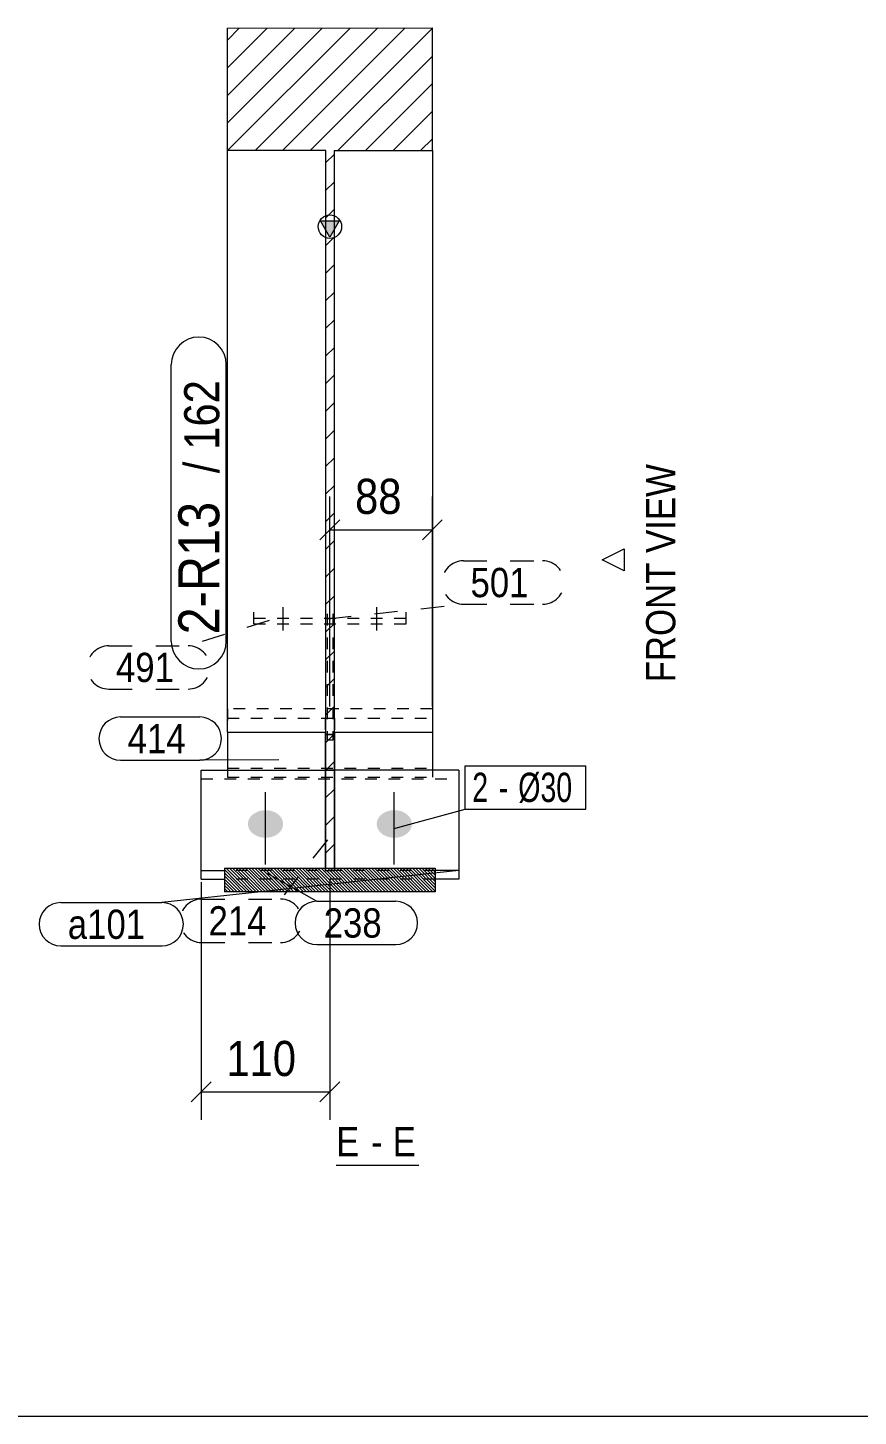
# Model space of a CAD drawing. Header units: millimetres. Extents: x 2 to 825, y 1 to 579.
# Drawn here: x 426 to 497, y 5 to 123.6 of the extents above; entities that cross this region are included whole.
import ezdxf

# ---------------------------------------------------------------- set-up
doc = ezdxf.new("R2010")
doc.units = ezdxf.units.MM
for name, pattern in [('XKITLINE00', [0]), ('XKITLINE01', [4, 1, -1, 1, -1]), ('XKITLINE02', [4, 2, -2])]:
    doc.linetypes.add(name, pattern=pattern)
for name, color, linetype, lineweight in [('Bolt', 3, 'Continuous', 0), ('BoltMark', 7, 'Continuous', 0), ('Dimensions', 7, 'Continuous', 0), ('DrawingSheet', 5, 'Continuous', 0), ('OtherObjectType', 7, 'Continuous', 0), ('Part', 2, 'Continuous', 0), ('PartMark', 7, 'Continuous', 0)]:
    doc.layers.add(name, color=color, linetype=linetype, lineweight=lineweight)
doc.styles.add('ARIAL', font='ARIAL.TTF')
doc.styles.add('ARIAL_NARROW', font='ARIALN.TTF')

# ---------------------------------------------------------------- blocks, each defined once
blk = doc.blocks.new('*A4')
at = {"layer": 'Part', "color": 7, "linetype": 'XKITLINE00', "lineweight": 0}
for p, q in [((443.1, 113.07), (453.57, 123.54)), ((443.1, 115.43), (451.2, 123.54)), ((443.1, 117.79), (448.84, 123.53)), ((443.1, 120.15), (446.48, 123.52)), ((443.1, 122.5), (444.11, 123.52)), ((445.46, 113.07), (455.93, 123.55)), ((447.81, 113.07), (458.29, 123.56)), ((450.17, 113.07), (460.59, 123.49)), ((452.53, 113.07), (460.6, 121.15)), ((454.89, 113.07), (460.6, 118.79)), ((457.24, 113.07), (460.6, 116.43)), ((459.6, 113.07), (460.6, 114.07)), ((451.5, 112.05), (452.2, 112.75)), ((451.5, 109.69), (452.2, 110.39)), ((451.5, 107.33), (452.2, 108.03)), ((451.5, 104.97), (452.2, 105.67)), ((451.5, 102.62), (452.2, 103.32)), ((451.5, 100.26), (452.2, 100.96)), ((451.5, 97.9), (452.2, 98.6)), ((451.5, 95.54), (452.2, 96.24)), ((451.5, 93.19), (452.2, 93.89)), ((451.5, 90.83), (452.2, 91.53)), ((451.5, 88.47), (452.2, 89.17)), ((451.5, 86.12), (452.2, 86.82)), ((451.5, 83.76), (452.2, 84.46)), ((451.5, 81.4), (452.2, 82.1)), ((451.5, 79.04), (452.2, 79.74)), ((451.5, 76.69), (452.2, 77.39)), ((451.5, 74.33), (452.2, 75.03)), ((451.5, 71.97), (452.2, 72.67)), ((451.5, 69.61), (452.2, 70.31)), ((451.5, 67.26), (452.2, 67.96)), ((451.5, 64.9), (452.2, 65.6)), ((451.5, 62.54), (452.2, 63.24)), ((451.5, 60.18), (452.2, 60.88)), ((451.5, 57.83), (452.2, 58.53)), ((451.5, 55.47), (452.2, 56.17)), ((451.5, 53.11), (452.2, 53.81))]:
    blk.add_line(p, q, dxfattribs=at)
blk = doc.blocks.new('*A5')
at = {"layer": 'Part', "color": 7, "linetype": 'XKITLINE00', "lineweight": 0}
for p, q in [((443.79, 50.73), (442.85, 51.68)), ((443.66, 50.6), (442.85, 51.41)), ((443.52, 50.47), (442.85, 51.14)), ((443.93, 50.87), (443, 51.79)), ((444.06, 51), (443.27, 51.79)), ((444.2, 51.14), (443.54, 51.79)), ((444.33, 51.27), (443.81, 51.79)), ((445.27, 49.79), (444.06, 51)), ((444.47, 51.41), (444.08, 51.79)), ((445.54, 49.79), (444.2, 51.14)), ((445.81, 49.79), (444.33, 51.27)), ((444.6, 51.54), (444.35, 51.79)), ((446.08, 49.79), (444.47, 51.41)), ((446.35, 49.79), (444.6, 51.54)), ((444.74, 51.68), (444.62, 51.79)), ((446.62, 49.79), (444.74, 51.68)), ((446.89, 49.79), (444.89, 51.79)), ((447.16, 49.79), (445.16, 51.79)), ((447.43, 49.79), (445.43, 51.79)), ((447.7, 49.79), (445.7, 51.79)), ((447.97, 49.79), (445.97, 51.79)), ((448.24, 49.79), (446.24, 51.79)), ((448.51, 49.79), (446.51, 51.79)), ((448.78, 49.79), (446.78, 51.79)), ((449.05, 49.79), (447.05, 51.79)), ((449.32, 49.79), (447.32, 51.79)), ((449.58, 49.79), (447.58, 51.79)), ((449.85, 49.79), (447.85, 51.79)), ((450.12, 49.79), (448.12, 51.79)), ((450.39, 49.79), (448.39, 51.79)), ((450.66, 49.79), (448.66, 51.79)), ((450.93, 49.79), (448.93, 51.79)), ((451.2, 49.79), (449.2, 51.79)), ((451.47, 49.79), (449.47, 51.79)), ((451.74, 49.79), (449.74, 51.79)), ((452.01, 49.79), (450.01, 51.79)), ((452.28, 49.79), (450.28, 51.79)), ((452.55, 49.79), (450.55, 51.79)), ((452.82, 49.79), (450.82, 51.79)), ((453.09, 49.79), (451.09, 51.79)), ((453.36, 49.79), (451.36, 51.79)), ((453.63, 49.79), (451.63, 51.79)), ((453.9, 49.79), (451.9, 51.79)), ((454.16, 49.79), (452.16, 51.79)), ((454.43, 49.79), (452.43, 51.79)), ((454.7, 49.79), (452.7, 51.79)), ((454.97, 49.79), (452.97, 51.79)), ((455.24, 49.79), (453.24, 51.79)), ((455.51, 49.79), (453.51, 51.79)), ((455.78, 49.79), (453.78, 51.79)), ((456.05, 49.79), (454.05, 51.79)), ((456.32, 49.79), (454.32, 51.79)), ((456.59, 49.79), (454.59, 51.79)), ((456.86, 49.79), (454.86, 51.79)), ((457.13, 49.79), (455.13, 51.79)), ((457.4, 49.79), (455.4, 51.79)), ((457.67, 49.79), (455.67, 51.79)), ((457.94, 49.79), (455.94, 51.79)), ((458.21, 49.79), (456.21, 51.79)), ((458.48, 49.79), (456.48, 51.79)), ((458.74, 49.79), (456.74, 51.79)), ((459.01, 49.79), (457.01, 51.79)), ((459.28, 49.79), (457.28, 51.79)), ((459.55, 49.79), (457.55, 51.79)), ((459.82, 49.79), (457.82, 51.79)), ((460.09, 49.79), (458.09, 51.79)), ((460.36, 49.79), (458.36, 51.79)), ((460.63, 49.79), (458.63, 51.79)), ((460.85, 49.84), (458.9, 51.79)), ((460.85, 50.11), (459.17, 51.79)), ((460.85, 50.38), (459.44, 51.79)), ((460.85, 50.65), (459.71, 51.79)), ((460.85, 50.92), (459.98, 51.79)), ((460.85, 51.19), (460.25, 51.79)), ((460.85, 51.46), (460.52, 51.79)), ((460.84, 51.74), (460.79, 51.79)), ((443.39, 50.33), (442.85, 50.87)), ((443.25, 50.2), (442.85, 50.6)), ((443.12, 50.06), (442.85, 50.33)), ((442.98, 49.93), (442.85, 50.06)), ((443.12, 49.79), (442.98, 49.93)), ((443.39, 49.79), (443.12, 50.06)), ((443.66, 49.79), (443.25, 50.2)), ((443.93, 49.79), (443.39, 50.33)), ((444.2, 49.79), (443.52, 50.47)), ((444.47, 49.79), (443.66, 50.6)), ((444.74, 49.79), (443.79, 50.73)), ((445, 49.79), (443.93, 50.87))]:
    blk.add_line(p, q, dxfattribs=at)
blk = doc.blocks.new('*A161')
at = {"layer": 'Bolt', "color": 3, "linetype": 'XKITLINE02', "lineweight": 0}
for p, q in [((447.85, 72.1), (447.85, 75.08)), ((455.85, 72.1), (455.85, 75.08))]:
    blk.add_line(p, q, dxfattribs=at)
blk = doc.blocks.new('*A162')
at = {"layer": 'Bolt'}
for points in [[(446.31, 54.4), (446.28, 54.4), (446.24, 54.4), (446.2, 54.4), (446.17, 54.4), (446.13, 54.41), (446.09, 54.41), (446.06, 54.42), (446.02, 54.42), (445.98, 54.43), (445.95, 54.44), (445.91, 54.45), (445.88, 54.45), (445.84, 54.46), (445.81, 54.47), (445.78, 54.48), (445.74, 54.5), (445.71, 54.51), (445.67, 54.52), (445.64, 54.53), (445.61, 54.55), (445.58, 54.56), (445.55, 54.58), (445.52, 54.59), (445.49, 54.61), (445.46, 54.63), (445.43, 54.64), (445.4, 54.66), (445.37, 54.68), (445.34, 54.7), (445.32, 54.72), (445.29, 54.74), (445.26, 54.76), (445.24, 54.78), (445.21, 54.8), (445.19, 54.83), (445.17, 54.85), (445.14, 54.87), (445.12, 54.89), (445.1, 54.92), (445.08, 54.94), (445.06, 54.97), (445.04, 54.99), (445.03, 55.02), (445.01, 55.04), (444.99, 55.07), (444.98, 55.1), (444.96, 55.12), (444.95, 55.15), (444.94, 55.18), (444.93, 55.2), (444.91, 55.23), (444.9, 55.26), (444.89, 55.29), (444.89, 55.31), (444.88, 55.34), (444.87, 55.37), (444.87, 55.4), (444.86, 55.43), (444.86, 55.46), (444.85, 55.49), (444.85, 55.52), (444.85, 55.54), (444.85, 55.57), (444.85, 55.6), (444.85, 55.63), (444.85, 55.66), (444.86, 55.69), (444.86, 55.72), (444.87, 55.75), (444.87, 55.77), (444.88, 55.8), (444.89, 55.83), (444.89, 55.86), (444.9, 55.89), (444.91, 55.91), (444.93, 55.94), (444.94, 55.97), (444.95, 56), (444.96, 56.02), (444.98, 56.05), (444.99, 56.08), (445.01, 56.1), (445.03, 56.13), (445.04, 56.15), (445.06, 56.18), (445.08, 56.2), (445.1, 56.23), (445.12, 56.25), (445.14, 56.27), (445.17, 56.3), (445.19, 56.32), (445.21, 56.34), (445.24, 56.36), (445.26, 56.39), (445.29, 56.41), (445.32, 56.43), (445.34, 56.45), (445.37, 56.46), (445.4, 56.48), (445.43, 56.5), (445.46, 56.52), (445.49, 56.54), (445.52, 56.55), (445.55, 56.57), (445.58, 56.58), (445.61, 56.6), (445.64, 56.61), (445.67, 56.63), (445.71, 56.64), (445.74, 56.65), (445.78, 56.66), (445.81, 56.67), (445.84, 56.68), (445.88, 56.69), (445.91, 56.7), (445.95, 56.71), (445.98, 56.72), (446.02, 56.72), (446.06, 56.73), (446.09, 56.73), (446.13, 56.74), (446.17, 56.74), (446.2, 56.75), (446.24, 56.75), (446.28, 56.75), (446.31, 56.75), (446.35, 56.75), (446.39, 56.75), (446.42, 56.75), (446.46, 56.75), (446.5, 56.75), (446.53, 56.74), (446.57, 56.74), (446.61, 56.73), (446.64, 56.73), (446.68, 56.72), (446.71, 56.72), (446.75, 56.71), (446.78, 56.7), (446.82, 56.69), (446.85, 56.68), (446.89, 56.67), (446.92, 56.66), (446.96, 56.65), (446.99, 56.64), (447.02, 56.63), (447.06, 56.61), (447.09, 56.6), (447.12, 56.58), (447.15, 56.57), (447.18, 56.55), (447.21, 56.54), (447.24, 56.52), (447.27, 56.5), (447.3, 56.48), (447.33, 56.46), (447.36, 56.45), (447.38, 56.43), (447.41, 56.41), (447.44, 56.39), (447.46, 56.36), (447.49, 56.34), (447.51, 56.32), (447.53, 56.3), (447.55, 56.27), (447.58, 56.25), (447.6, 56.23), (447.62, 56.2), (447.64, 56.18), (447.65, 56.15), (447.67, 56.13), (447.69, 56.1), (447.71, 56.08), (447.72, 56.05), (447.74, 56.02), (447.75, 56), (447.76, 55.97), (447.77, 55.94), (447.78, 55.91), (447.8, 55.89), (447.8, 55.86), (447.81, 55.83), (447.82, 55.8), (447.83, 55.77), (447.83, 55.75), (447.84, 55.72), (447.84, 55.69), (447.85, 55.66), (447.85, 55.63), (447.85, 55.6), (447.85, 55.57), (447.85, 55.54), (447.85, 55.52), (447.85, 55.49), (447.84, 55.46), (447.84, 55.43), (447.83, 55.4), (447.83, 55.37), (447.82, 55.34), (447.81, 55.31), (447.8, 55.29), (447.8, 55.26), (447.78, 55.23), (447.77, 55.2), (447.76, 55.18), (447.75, 55.15), (447.74, 55.12), (447.72, 55.1), (447.71, 55.07), (447.69, 55.04), (447.67, 55.02), (447.65, 54.99), (447.64, 54.97), (447.62, 54.94), (447.6, 54.92), (447.58, 54.89), (447.55, 54.87), (447.53, 54.85), (447.51, 54.83), (447.49, 54.8), (447.46, 54.78), (447.44, 54.76), (447.41, 54.74), (447.38, 54.72), (447.36, 54.7), (447.33, 54.68), (447.3, 54.66), (447.27, 54.64), (447.24, 54.63), (447.21, 54.61), (447.18, 54.59), (447.15, 54.58), (447.12, 54.56), (447.09, 54.55), (447.06, 54.53), (447.02, 54.52), (446.99, 54.51), (446.96, 54.5), (446.92, 54.48), (446.89, 54.47), (446.85, 54.46), (446.82, 54.45), (446.78, 54.45), (446.75, 54.44), (446.71, 54.43), (446.68, 54.42), (446.64, 54.42), (446.61, 54.41), (446.57, 54.41), (446.53, 54.4), (446.5, 54.4), (446.46, 54.4), (446.42, 54.4), (446.39, 54.4), (446.35, 54.39)], [(457.31, 54.4), (457.28, 54.4), (457.24, 54.4), (457.2, 54.4), (457.17, 54.4), (457.13, 54.41), (457.09, 54.41), (457.06, 54.42), (457.02, 54.42), (456.98, 54.43), (456.95, 54.44), (456.91, 54.45), (456.88, 54.45), (456.84, 54.46), (456.81, 54.47), (456.78, 54.48), (456.74, 54.5), (456.71, 54.51), (456.67, 54.52), (456.64, 54.53), (456.61, 54.55), (456.58, 54.56), (456.55, 54.58), (456.52, 54.59), (456.49, 54.61), (456.46, 54.63), (456.43, 54.64), (456.4, 54.66), (456.37, 54.68), (456.34, 54.7), (456.32, 54.72), (456.29, 54.74), (456.26, 54.76), (456.24, 54.78), (456.21, 54.8), (456.19, 54.83), (456.17, 54.85), (456.14, 54.87), (456.12, 54.89), (456.1, 54.92), (456.08, 54.94), (456.06, 54.97), (456.04, 54.99), (456.03, 55.02), (456.01, 55.04), (455.99, 55.07), (455.98, 55.1), (455.96, 55.12), (455.95, 55.15), (455.94, 55.18), (455.93, 55.2), (455.91, 55.23), (455.9, 55.26), (455.89, 55.29), (455.89, 55.31), (455.88, 55.34), (455.87, 55.37), (455.87, 55.4), (455.86, 55.43), (455.86, 55.46), (455.85, 55.49), (455.85, 55.52), (455.85, 55.54), (455.85, 55.57), (455.85, 55.6), (455.85, 55.63), (455.85, 55.66), (455.86, 55.69), (455.86, 55.72), (455.87, 55.75), (455.87, 55.77), (455.88, 55.8), (455.89, 55.83), (455.89, 55.86), (455.9, 55.89), (455.91, 55.91), (455.93, 55.94), (455.94, 55.97), (455.95, 56), (455.96, 56.02), (455.98, 56.05), (455.99, 56.08), (456.01, 56.1), (456.03, 56.13), (456.04, 56.15), (456.06, 56.18), (456.08, 56.2), (456.1, 56.23), (456.12, 56.25), (456.14, 56.27), (456.17, 56.3), (456.19, 56.32), (456.21, 56.34), (456.24, 56.36), (456.26, 56.39), (456.29, 56.41), (456.32, 56.43), (456.34, 56.45), (456.37, 56.46), (456.4, 56.48), (456.43, 56.5), (456.46, 56.52), (456.49, 56.54), (456.52, 56.55), (456.55, 56.57), (456.58, 56.58), (456.61, 56.6), (456.64, 56.61), (456.67, 56.63), (456.71, 56.64), (456.74, 56.65), (456.78, 56.66), (456.81, 56.67), (456.84, 56.68), (456.88, 56.69), (456.91, 56.7), (456.95, 56.71), (456.98, 56.72), (457.02, 56.72), (457.06, 56.73), (457.09, 56.73), (457.13, 56.74), (457.17, 56.74), (457.2, 56.75), (457.24, 56.75), (457.28, 56.75), (457.31, 56.75), (457.35, 56.75), (457.39, 56.75), (457.42, 56.75), (457.46, 56.75), (457.5, 56.75), (457.53, 56.74), (457.57, 56.74), (457.61, 56.73), (457.64, 56.73), (457.68, 56.72), (457.71, 56.72), (457.75, 56.71), (457.78, 56.7), (457.82, 56.69), (457.85, 56.68), (457.89, 56.67), (457.92, 56.66), (457.96, 56.65), (457.99, 56.64), (458.02, 56.63), (458.06, 56.61), (458.09, 56.6), (458.12, 56.58), (458.15, 56.57), (458.18, 56.55), (458.21, 56.54), (458.24, 56.52), (458.27, 56.5), (458.3, 56.48), (458.33, 56.46), (458.36, 56.45), (458.38, 56.43), (458.41, 56.41), (458.44, 56.39), (458.46, 56.36), (458.49, 56.34), (458.51, 56.32), (458.53, 56.3), (458.55, 56.27), (458.58, 56.25), (458.6, 56.23), (458.62, 56.2), (458.64, 56.18), (458.65, 56.15), (458.67, 56.13), (458.69, 56.1), (458.71, 56.08), (458.72, 56.05), (458.74, 56.02), (458.75, 56), (458.76, 55.97), (458.77, 55.94), (458.78, 55.91), (458.8, 55.89), (458.8, 55.86), (458.81, 55.83), (458.82, 55.8), (458.83, 55.77), (458.83, 55.75), (458.84, 55.72), (458.84, 55.69), (458.85, 55.66), (458.85, 55.63), (458.85, 55.6), (458.85, 55.57), (458.85, 55.54), (458.85, 55.52), (458.85, 55.49), (458.84, 55.46), (458.84, 55.43), (458.83, 55.4), (458.83, 55.37), (458.82, 55.34), (458.81, 55.31), (458.8, 55.29), (458.8, 55.26), (458.78, 55.23), (458.77, 55.2), (458.76, 55.18), (458.75, 55.15), (458.74, 55.12), (458.72, 55.1), (458.71, 55.07), (458.69, 55.04), (458.67, 55.02), (458.65, 54.99), (458.64, 54.97), (458.62, 54.94), (458.6, 54.92), (458.58, 54.89), (458.55, 54.87), (458.53, 54.85), (458.51, 54.83), (458.49, 54.8), (458.46, 54.78), (458.44, 54.76), (458.41, 54.74), (458.38, 54.72), (458.36, 54.7), (458.33, 54.68), (458.3, 54.66), (458.27, 54.64), (458.24, 54.63), (458.21, 54.61), (458.18, 54.59), (458.15, 54.58), (458.12, 54.56), (458.09, 54.55), (458.06, 54.53), (458.02, 54.52), (457.99, 54.51), (457.96, 54.5), (457.92, 54.48), (457.89, 54.47), (457.85, 54.46), (457.82, 54.45), (457.78, 54.45), (457.75, 54.44), (457.71, 54.43), (457.68, 54.42), (457.64, 54.42), (457.61, 54.41), (457.57, 54.41), (457.53, 54.4), (457.5, 54.4), (457.46, 54.4), (457.42, 54.4), (457.39, 54.4), (457.35, 54.39)]]:
    blk.add_hatch(color=3, dxfattribs=at).paths.add_polyline_path(points, flags=17)
at = {"layer": 'Bolt', "color": 3, "linetype": 'XKITLINE00', "lineweight": 0}
for p, q in [((446.35, 52.11), (446.35, 58.3)), ((457.35, 52.11), (457.35, 58.3))]:
    blk.add_line(p, q, dxfattribs=at)
blk = doc.blocks.new('*A163')
at = {"layer": 'Part'}
blk.add_hatch(color=2, dxfattribs=at).paths.add_polyline_path([(451.05, 107.08), (452.65, 107.08), (451.85, 105.68)], flags=17)
at = {"layer": 'Part', "color": 2, "linetype": 'XKITLINE00', "lineweight": 0}
for p, q in [((443.1, 123.52), (460.6, 123.56)), ((443.1, 63.41), (443.1, 123.52)), ((460.6, 113.07), (460.6, 123.56)), ((451.5, 113.07), (443.1, 113.07)), ((451.5, 51.79), (451.5, 113.07)), ((452.2, 113.07), (452.2, 51.79)), ((452.2, 113.07), (460.6, 113.07)), ((460.6, 113.07), (460.6, 63.41)), ((451.85, 105.68), (451.05, 107.08)), ((451.05, 107.08), (452.65, 107.08)), ((452.65, 107.08), (451.85, 105.68)), ((443.1, 63.41), (451.5, 63.41)), ((452.2, 63.41), (460.6, 63.41)), ((451.5, 51.79), (452.2, 51.79))]:
    blk.add_line(p, q, dxfattribs=at)
at = {"layer": 'Part', "color": 7, "linetype": 'XKITLINE01', "lineweight": 0}
for p, q in [((443.1, 64.61), (460.6, 64.61)), ((451.5, 63.2), (452.2, 63.2))]:
    blk.add_line(p, q, dxfattribs=at)
at = {"layer": 'Part', "color": 2, "linetype": 'XKITLINE00', "lineweight": 0}
blk.add_circle((451.85, 106.58), 1, dxfattribs=at)
blk = doc.blocks.new('*A164')
at = {"layer": 'Part', "color": 2, "linetype": 'XKITLINE00', "lineweight": 0}
for p, q in [((442.85, 51.79), (442.85, 49.79)), ((442.85, 51.79), (460.85, 51.79)), ((460.85, 51.79), (460.85, 49.79)), ((460.85, 49.79), (442.85, 49.79))]:
    blk.add_line(p, q, dxfattribs=at)
blk = doc.blocks.new('*A165')
at = {"layer": 'Part', "color": 7, "linetype": 'XKITLINE01', "lineweight": 0}
for p, q in [((445.35, 72.67), (445.35, 74.01)), ((458.35, 72.67), (458.35, 74.01)), ((445.35, 73.16), (458.35, 73.16)), ((445.35, 72.67), (458.35, 72.67))]:
    blk.add_line(p, q, dxfattribs=at)
blk = doc.blocks.new('*A166')
at = {"layer": 'Part', "color": 7, "linetype": 'XKITLINE01', "lineweight": 0}
for p, q in [((451.6, 73.51), (451.6, 62.72)), ((451.6, 72.67), (452.1, 72.67)), ((452.1, 73.51), (452.1, 62.72)), ((452.1, 62.72), (451.6, 62.72))]:
    blk.add_line(p, q, dxfattribs=at)
blk = doc.blocks.new('*A167')
at = {"layer": 'Part', "color": 7, "linetype": 'XKITLINE01', "lineweight": 0}
for p, q in [((443.1, 65.4), (443.1, 63.41)), ((460.6, 65.4), (443.1, 65.4)), ((460.6, 65.4), (460.6, 63.41)), ((443.1, 64.61), (460.6, 64.61)), ((443.1, 60.35), (460.6, 60.35)), ((443.1, 60.18), (443.1, 59.56)), ((443.1, 59.56), (460.6, 59.56)), ((460.6, 60.18), (460.6, 59.56))]:
    blk.add_line(p, q, dxfattribs=at)
at = {"layer": 'Part', "color": 2, "linetype": 'XKITLINE00', "lineweight": 0}
for p, q in [((443.1, 63.41), (443.1, 60.18)), ((460.6, 63.41), (460.6, 60.18))]:
    blk.add_line(p, q, dxfattribs=at)
blk = doc.blocks.new('*A168')
at = {"layer": 'Part', "color": 7, "linetype": 'XKITLINE01', "lineweight": 0}
for p, q in [((451.45, 64.61), (451.45, 63.2)), ((451.45, 64.61), (452.25, 64.61)), ((452.25, 64.61), (452.25, 63.2)), ((452.2, 63.2), (451.5, 63.2)), ((451.45, 60.18), (452.25, 60.18)), ((451.45, 51.79), (451.45, 51.6)), ((451.45, 51.6), (452.25, 51.6)), ((452.25, 51.79), (452.25, 51.6))]:
    blk.add_line(p, q, dxfattribs=at)
at = {"layer": 'Part', "color": 2, "linetype": 'XKITLINE00', "lineweight": 0}
for p, q in [((451.45, 63.41), (451.45, 51.79)), ((451.45, 63.2), (451.5, 63.2)), ((452.25, 63.2), (452.2, 63.2)), ((452.25, 63.41), (452.25, 51.79))]:
    blk.add_line(p, q, dxfattribs=at)
blk = doc.blocks.new('*A169')
at = {"layer": 'Part', "color": 2, "linetype": 'XKITLINE00', "lineweight": 0}
for p, q in [((440.85, 50.85), (440.85, 60.18)), ((440.85, 60.18), (451.45, 60.18)), ((462.85, 60.18), (452.25, 60.18)), ((462.85, 60.18), (462.85, 50.85)), ((440.85, 51.6), (442.85, 51.6)), ((462.85, 51.6), (460.85, 51.6)), ((440.85, 50.85), (442.85, 50.85)), ((462.85, 50.85), (460.85, 50.85))]:
    blk.add_line(p, q, dxfattribs=at)
at = {"layer": 'Part', "color": 7, "linetype": 'XKITLINE01', "lineweight": 0}
for p, q in [((440.85, 59.44), (462.85, 59.44)), ((452.25, 60.18), (451.45, 60.18)), ((460.85, 51.6), (442.85, 51.6)), ((460.85, 50.85), (442.85, 50.85))]:
    blk.add_line(p, q, dxfattribs=at)
blk = doc.blocks.new('*A170')
at = {"layer": 'DrawingSheet', "color": 5, "linetype": 'XKITLINE00', "lineweight": 0}
blk.add_line((5, 5), (825, 5), dxfattribs=at)
blk = doc.blocks.new('*A334')
at = {"layer": 'Dimensions', "color": 7, "linetype": 'XKITLINE00', "lineweight": 0}
for p, q in [((451.85, 65.61), (451.85, 83.55)), ((460.6, 65.61), (460.6, 83.55)), ((452.7, 81.55), (451, 79.85)), ((451.85, 80.7), (460.6, 80.7)), ((461.45, 81.55), (459.75, 79.85))]:
    blk.add_line(p, q, dxfattribs=at)
at = {"layer": 'Dimensions', "color": 3}
for p in [(451.85, 80.7), (460.6, 80.7)]:
    blk.add_point(p, dxfattribs=at)
at = {"layer": 'Dimensions', "color": 3, "style": 'ARIAL', "width": 0.85}
blk.add_text('88', height=3, dxfattribs=at).set_placement((454, 82.05))
blk = doc.blocks.new('*A335')
at = {"layer": 'Dimensions', "color": 7, "linetype": 'XKITLINE00', "lineweight": 0}
for p, q in [((440.85, 50.6), (440.85, 30.3)), ((451.85, 50.79), (451.85, 30.3)), ((441.7, 33.55), (440, 31.85)), ((452.7, 33.55), (451, 31.85)), ((440.85, 32.7), (451.85, 32.7))]:
    blk.add_line(p, q, dxfattribs=at)
at = {"layer": 'Dimensions', "color": 3}
for p in [(440.85, 32.7), (451.85, 32.7)]:
    blk.add_point(p, dxfattribs=at)
at = {"layer": 'Dimensions', "color": 3, "style": 'ARIAL', "width": 0.85}
blk.add_text('110', height=3, dxfattribs=at).set_placement((443.01, 34.05))
blk = doc.blocks.new('*A336')
at = {"layer": 'BoltMark', "color": 7, "linetype": 'XKITLINE00', "lineweight": 0}
for p, q in [((463.41, 60.55), (473.71, 60.55)), ((463.41, 56.85), (463.41, 60.55)), ((473.71, 56.85), (473.71, 60.55)), ((457.35, 55.2), (463.41, 56.85)), ((463.41, 56.85), (473.71, 56.85))]:
    blk.add_line(p, q, dxfattribs=at)
at = {"layer": 'BoltMark', "color": 3, "style": 'ARIAL_NARROW', "width": 0.85}
for s, p in [('2', (464.01, 57.45)), ('Ø30', (467.94, 57.45)), ('-', (466.28, 57.45))]:
    blk.add_text(s, height=2.5, dxfattribs=at).set_placement(p)
blk = doc.blocks.new('*A337')
at = {"layer": 'PartMark', "color": 7, "linetype": 'XKITLINE00', "lineweight": 0}
for p, q in [((433.97, 64.71), (440.73, 64.71)), ((433.97, 61.01), (440.73, 61.01)), ((447.49, 61.04), (440.73, 61.01))]:
    blk.add_line(p, q, dxfattribs=at)
for centre, start, end in [((433.97, 62.86), 90, 270), ((440.73, 62.86), 270, 90)]:
    blk.add_arc(centre, 1.85, start, end, dxfattribs=at)
at = {"layer": 'PartMark', "color": 3, "style": 'ARIAL', "width": 0.85}
blk.add_text('414', height=2.5, dxfattribs=at).set_placement((434.57, 61.61))
blk = doc.blocks.new('*A338')
at = {"layer": 'PartMark', "color": 7, "linetype": 'XKITLINE02', "lineweight": 0}
for p, q in [((451.64, 54.23), (447.64, 49.15)), ((440.88, 49.15), (447.64, 49.15)), ((440.88, 45.45), (447.64, 45.45))]:
    blk.add_line(p, q, dxfattribs=at)
for centre, start, end in [((440.88, 47.3), 90, 270), ((447.64, 47.3), 270, 90)]:
    blk.add_arc(centre, 1.85, start, end, dxfattribs=at)
at = {"layer": 'PartMark', "color": 3, "style": 'ARIAL', "width": 0.85}
blk.add_text('214', height=2.5, dxfattribs=at).set_placement((441.48, 46.05))
blk = doc.blocks.new('*A339')
at = {"layer": 'PartMark', "color": 7, "linetype": 'XKITLINE00', "lineweight": 0}
for p, q in [((462.85, 51.6), (437.48, 48.86)), ((428.86, 48.86), (437.48, 48.86)), ((428.86, 45.16), (437.48, 45.16))]:
    blk.add_line(p, q, dxfattribs=at)
for centre, start, end in [((428.86, 47.01), 90, 270), ((437.48, 47.01), 270, 90)]:
    blk.add_arc(centre, 1.85, start, end, dxfattribs=at)
at = {"layer": 'PartMark', "color": 3, "style": 'ARIAL', "width": 0.85}
blk.add_text('a101', height=2.5, dxfattribs=at).set_placement((429.46, 45.76))
blk = doc.blocks.new('*A340')
at = {"layer": 'PartMark', "color": 7, "linetype": 'XKITLINE00', "lineweight": 0}
for p, q in [((446.48, 51.36), (450.72, 48.97)), ((450.72, 48.97), (457.48, 48.97)), ((450.72, 45.27), (457.48, 45.27))]:
    blk.add_line(p, q, dxfattribs=at)
for centre, start, end in [((450.72, 47.12), 90, 270), ((457.48, 47.12), 270, 90)]:
    blk.add_arc(centre, 1.85, start, end, dxfattribs=at)
at = {"layer": 'PartMark', "color": 3, "style": 'ARIAL', "width": 0.85}
blk.add_text('238', height=2.5, dxfattribs=at).set_placement((451.32, 45.87))
blk = doc.blocks.new('*A341')
at = {"layer": 'PartMark', "color": 7, "linetype": 'XKITLINE02', "lineweight": 0}
for p, q in [((446.66, 72.94), (439.73, 70.79)), ((432.97, 70.79), (439.73, 70.79)), ((432.97, 67.09), (439.73, 67.09))]:
    blk.add_line(p, q, dxfattribs=at)
for centre, start, end in [((432.97, 68.94), 90, 270), ((439.73, 68.94), 270, 90)]:
    blk.add_arc(centre, 1.85, start, end, dxfattribs=at)
at = {"layer": 'PartMark', "color": 3, "style": 'ARIAL', "width": 0.85}
blk.add_text('491', height=2.5, dxfattribs=at).set_placement((433.57, 67.69))
blk = doc.blocks.new('*A342')
at = {"layer": 'PartMark', "color": 7, "linetype": 'XKITLINE02', "lineweight": 0}
for p, q in [((463.26, 78.04), (470.02, 78.04)), ((451.67, 73.09), (463.26, 74.34)), ((463.26, 74.34), (470.02, 74.34))]:
    blk.add_line(p, q, dxfattribs=at)
for centre, start, end in [((463.26, 76.19), 90, 270), ((470.02, 76.19), 270, 90)]:
    blk.add_arc(centre, 1.85, start, end, dxfattribs=at)
at = {"layer": 'PartMark', "color": 3, "style": 'ARIAL', "width": 0.85}
blk.add_text('501', height=2.5, dxfattribs=at).set_placement((463.86, 74.94))
blk = doc.blocks.new('*A343')
at = {"layer": 'PartMark', "color": 7, "linetype": 'XKITLINE00', "lineweight": 0}
for p, q in [((438.3, 71.16), (438.3, 94.8)), ((443, 71.16), (443, 94.8))]:
    blk.add_line(p, q, dxfattribs=at)
for centre, start, end in [((440.65, 94.8), 0, 180), ((440.65, 71.16), 180, 0)]:
    blk.add_arc(centre, 2.35, start, end, dxfattribs=at)
at = {"layer": 'PartMark', "color": 3, "style": 'ARIAL', "width": 0.85}
for s, p in [('162', (442.4, 87.53)), ('/', (442.4, 85.52))]:
    blk.add_text(s, height=3, rotation=90.0002, dxfattribs=at).set_placement(p)
at = {"layer": 'PartMark', "color": 1, "style": 'ARIAL', "width": 0.85}
blk.add_text('2-R13', height=3.5, rotation=90.0002, dxfattribs=at).set_placement((442.4, 71.76))
blk = doc.blocks.new('*A344')
at = {"layer": 'OtherObjectType', "color": 7, "linetype": 'XKITLINE00', "lineweight": 0}
for p, q in [((475.11, 78.13), (476.98, 79.07)), ((476.98, 79.07), (476.98, 77.19)), ((476.98, 77.19), (475.11, 78.13)), ((475.11, 78.13), (475.11, 78.13)), ((452.38, 26.45), (459.44, 26.45))]:
    blk.add_line(p, q, dxfattribs=at)
at = {"layer": 'OtherObjectType', "color": 7, "style": 'ARIAL', "width": 0.85}
blk.add_text('FRONT VIEW', height=2.5, rotation=90, dxfattribs=at).set_placement((481.36, 67.67))
for s, p in [('E', (452.38, 27.2)), ('E', (457.21, 27.2)), ('-', (455.36, 27.2))]:
    blk.add_text(s, height=2.5, dxfattribs=at).set_placement(p)

msp = doc.modelspace()

# ---------------------------------------------------------------- block references
at = {"lineweight": 0}
for name in ['*A170', '*A4', '*A343', '*A334', '*A342', '*A161', '*A165', '*A341', '*A166', '*A167', '*A337', '*A168', '*A336', '*A169', '*A162', '*A338', '*A339', '*A5', '*A164', '*A340', '*A335']:
    msp.add_blockref(name, (0, 0), dxfattribs=at)
at = {"layer": 'OtherObjectType', "lineweight": 0}
msp.add_blockref('*A344', (0, 0), dxfattribs=at)
at = {"layer": 'Part', "lineweight": 0}
msp.add_blockref('*A163', (0, 0), dxfattribs=at)

doc.saveas('drawing.dxf')
